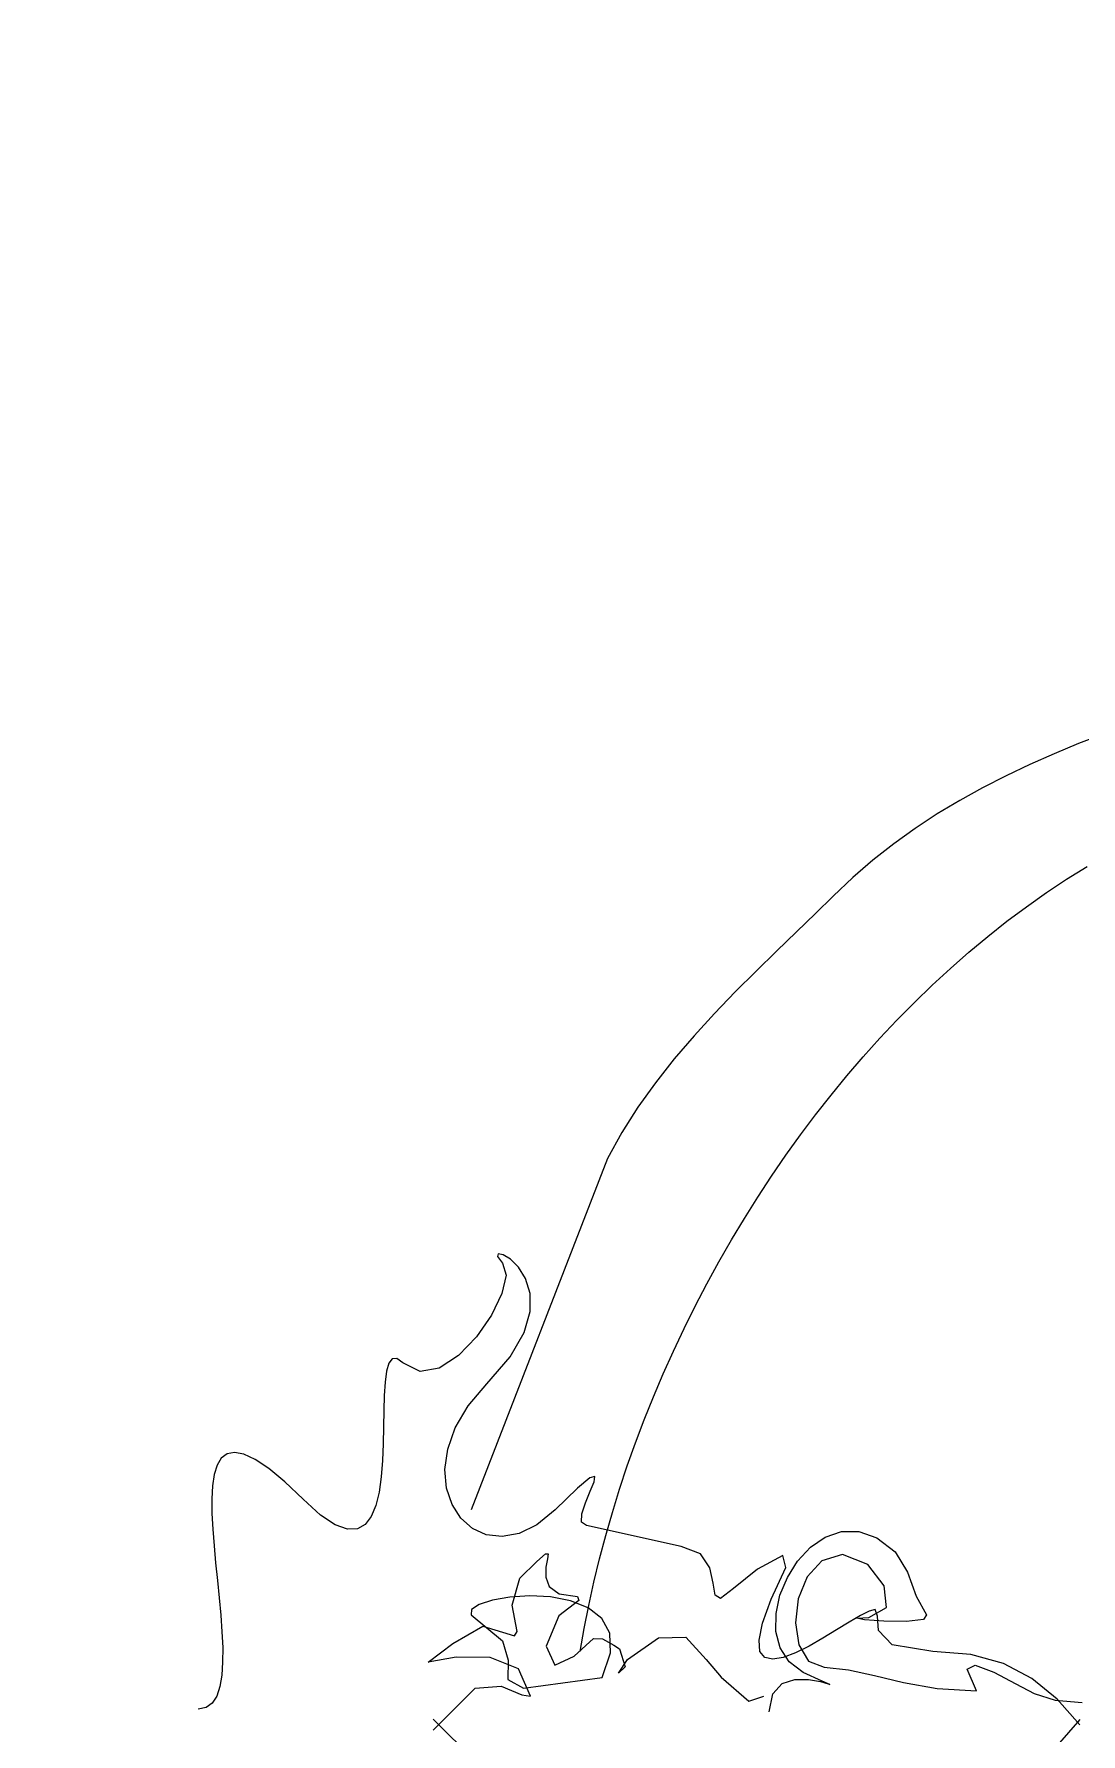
# Model space of a CAD drawing. Header units: centimetres. Extents: x -377343 to 693706, y 194584 to 813780.
# Drawn here: x 203699.6 to 203744.5, y 497862.1 to 497935.1 of the extents above; entities that cross this region are included whole.
import ezdxf

# ---------------------------------------------------------------- set-up
doc = ezdxf.new("R2010")
doc.units = ezdxf.units.CM
doc.layers.add('PIPA', color=11, linetype='Continuous')
doc.layers.add('TEXT', color=7, linetype='Continuous')

msp = doc.modelspace()

# ---------------------------------------------------------------- linework, layer by layer
at = {"layer": 'PIPA', "lineweight": 35, "extrusion": (0, 0.816497, 0.57735), "elevation": 193451.324}
msp.add_lwpolyline([(-421704.212, -325591.681), (-159560.265, -63447.734), (377343.333, -600351.331), (-158232.47, -1135927.133), (-693706.405, -600453.199), (-454216.825, -360963.619)], dxfattribs=at)
at = {"layer": 'TEXT', "color": 2, "linetype": 'Continuous', "lineweight": 13}
for p, q in [((203745.453, 497905.054), (203744.389, 497904.642)), ((203743.336, 497904.209), (203742.298, 497903.751)), ((203744.389, 497904.642), (203743.336, 497904.209)), ((203742.298, 497903.751), (203741.275, 497903.267)), ((203740.269, 497902.752), (203739.283, 497902.205)), ((203741.275, 497903.267), (203740.269, 497902.752)), ((203739.283, 497902.205), (203738.317, 497901.624)), ((203738.317, 497901.624), (203737.374, 497901.004)), ((203737.374, 497901.004), (203736.454, 497900.344)), ((203736.454, 497900.344), (203735.56, 497899.64)), ((203735.56, 497899.64), (203734.694, 497898.891)), ((203743.872, 497898.821), (203744.753, 497899.372)), ((203743.872, 497898.821), (203744.753, 497899.372)), ((203734.694, 497898.891), (203733.856, 497898.094)), ((203743.005, 497898.244), (203743.872, 497898.821)), ((203743.005, 497898.244), (203743.872, 497898.821)), ((203733.856, 497898.094), (203733.093, 497897.343)), ((203741.312, 497897.014), (203742.151, 497897.641)), ((203741.312, 497897.014), (203742.151, 497897.641)), ((203742.151, 497897.641), (203743.005, 497898.244)), ((203742.151, 497897.641), (203743.005, 497898.244)), ((203733.093, 497897.343), (203732.278, 497896.556)), ((203740.487, 497896.362), (203741.312, 497897.014)), ((203740.487, 497896.362), (203741.312, 497897.014)), ((203732.278, 497896.556), (203731.424, 497895.733)), ((203739.678, 497895.688), (203740.487, 497896.362)), ((203739.678, 497895.688), (203740.487, 497896.362)), ((203731.424, 497895.733), (203730.545, 497894.874)), ((203738.883, 497894.991), (203739.678, 497895.688)), ((203738.883, 497894.991), (203739.678, 497895.688)), ((203730.545, 497894.874), (203729.652, 497893.981)), ((203738.103, 497894.272), (203738.883, 497894.991)), ((203738.103, 497894.272), (203738.883, 497894.991)), ((203729.652, 497893.981), (203728.761, 497893.055)), ((203737.339, 497893.533), (203738.103, 497894.272)), ((203737.339, 497893.533), (203738.103, 497894.272)), ((203736.591, 497892.773), (203737.339, 497893.533)), ((203736.591, 497892.773), (203737.339, 497893.533)), ((203728.761, 497893.055), (203727.883, 497892.096)), ((203735.859, 497891.995), (203736.591, 497892.773)), ((203735.859, 497891.995), (203736.591, 497892.773)), ((203727.883, 497892.096), (203727.033, 497891.104)), ((203735.144, 497891.198), (203735.859, 497891.995)), ((203735.144, 497891.198), (203735.859, 497891.995)), ((203727.033, 497891.104), (203726.223, 497890.081)), ((203734.445, 497890.383), (203735.144, 497891.198)), ((203734.445, 497890.383), (203735.144, 497891.198)), ((203733.763, 497889.552), (203734.445, 497890.383)), ((203733.763, 497889.552), (203734.445, 497890.383)), ((203726.223, 497890.081), (203725.468, 497889.028)), ((203733.098, 497888.705), (203733.763, 497889.552)), ((203733.098, 497888.705), (203733.763, 497889.552)), ((203725.468, 497889.028), (203724.78, 497887.945)), ((203732.451, 497887.842), (203733.098, 497888.705)), ((203732.451, 497887.842), (203733.098, 497888.705)), ((203724.78, 497887.945), (203724.172, 497886.833)), ((203731.821, 497886.966), (203732.451, 497887.842)), ((203731.821, 497886.966), (203732.451, 497887.842)), ((203724.172, 497886.833), (203718.316, 497871.744)), ((203731.21, 497886.075), (203731.821, 497886.966)), ((203731.21, 497886.075), (203731.821, 497886.966)), ((203730.616, 497885.172), (203731.21, 497886.075)), ((203730.616, 497885.172), (203731.21, 497886.075)), ((203730.042, 497884.257), (203730.616, 497885.172)), ((203730.042, 497884.257), (203730.616, 497885.172)), ((203729.486, 497883.33), (203730.042, 497884.257)), ((203729.486, 497883.33), (203730.042, 497884.257)), ((203728.949, 497882.394), (203729.486, 497883.33)), ((203728.949, 497882.394), (203729.486, 497883.33)), ((203719.481, 497882.737), (203719.449, 497882.615)), ((203719.449, 497882.615), (203719.668, 497882.329)), ((203719.69, 497882.699), (203719.481, 497882.737)), ((203719.668, 497882.329), (203719.816, 497881.813)), ((203720.005, 497882.506), (203719.69, 497882.699)), ((203720.35, 497882.163), (203720.005, 497882.506)), ((203728.431, 497881.447), (203728.949, 497882.394)), ((203728.431, 497881.447), (203728.949, 497882.394)), ((203719.816, 497881.813), (203719.632, 497881.027)), ((203720.654, 497881.671), (203720.35, 497882.163)), ((203720.844, 497881.037), (203720.654, 497881.671)), ((203719.632, 497881.027), (203719.185, 497880.104)), ((203720.845, 497880.263), (203720.844, 497881.037)), ((203727.933, 497880.492), (203728.431, 497881.447)), ((203727.933, 497880.492), (203728.431, 497881.447)), ((203719.185, 497880.104), (203718.542, 497879.176)), ((203720.586, 497879.355), (203720.845, 497880.263)), ((203727.455, 497879.529), (203727.933, 497880.492)), ((203727.455, 497879.529), (203727.933, 497880.492)), ((203719.992, 497878.316), (203720.586, 497879.355)), ((203726.997, 497878.559), (203727.455, 497879.529)), ((203726.997, 497878.559), (203727.455, 497879.529)), ((203718.542, 497879.176), (203717.772, 497878.375)), ((203714.78, 497878.043), (203714.684, 497877.701)), ((203714.922, 497878.233), (203714.78, 497878.043)), ((203715.122, 497878.244), (203714.922, 497878.233)), ((203715.389, 497878.05), (203715.122, 497878.244)), ((203716.127, 497877.68), (203715.389, 497878.05)), ((203717.772, 497878.375), (203716.944, 497877.832)), ((203718.992, 497877.149), (203719.992, 497878.316)), ((203726.56, 497877.583), (203726.997, 497878.559)), ((203726.56, 497877.583), (203726.997, 497878.559)), ((203714.625, 497877.23), (203714.592, 497876.658)), ((203714.684, 497877.701), (203714.625, 497877.23)), ((203716.944, 497877.832), (203716.127, 497877.68)), ((203718.189, 497876.206), (203718.992, 497877.149)), ((203726.143, 497876.6), (203726.56, 497877.583)), ((203726.143, 497876.6), (203726.56, 497877.583)), ((203714.592, 497876.658), (203714.575, 497876.008)), ((203725.747, 497875.613), (203726.143, 497876.6)), ((203725.747, 497875.613), (203726.143, 497876.6)), ((203714.575, 497876.008), (203714.563, 497875.308)), ((203717.636, 497875.262), (203718.189, 497876.206)), ((203714.563, 497875.308), (203714.547, 497874.582)), ((203717.312, 497874.343), (203717.636, 497875.262)), ((203725.373, 497874.622), (203725.747, 497875.613)), ((203725.373, 497874.622), (203725.747, 497875.613)), ((203714.547, 497874.582), (203714.516, 497873.855)), ((203717.195, 497873.471), (203717.312, 497874.343)), ((203725.02, 497873.628), (203725.373, 497874.622)), ((203725.02, 497873.628), (203725.373, 497874.622)), ((203707.413, 497873.661), (203707.289, 497873.262)), ((203707.595, 497873.96), (203707.413, 497873.661)), ((203707.842, 497874.146), (203707.595, 497873.96)), ((203708.162, 497874.207), (203707.842, 497874.146)), ((203708.562, 497874.13), (203708.162, 497874.207)), ((203709.05, 497873.902), (203708.562, 497874.13)), ((203709.632, 497873.512), (203709.05, 497873.902)), ((203710.316, 497872.947), (203709.632, 497873.512)), ((203714.516, 497873.855), (203714.459, 497873.155)), ((203724.688, 497872.632), (203725.02, 497873.628)), ((203724.688, 497872.632), (203725.02, 497873.628)), ((203707.216, 497872.776), (203707.186, 497872.214)), ((203707.289, 497873.262), (203707.216, 497872.776)), ((203711.11, 497872.195), (203710.316, 497872.947)), ((203714.459, 497873.155), (203714.367, 497872.504)), ((203717.264, 497872.672), (203717.195, 497873.471)), ((203723.414, 497873.112), (203722.878, 497872.67)), ((203723.621, 497873.171), (203723.414, 497873.112)), ((203723.43, 497872.537), (203723.595, 497872.945)), ((203723.595, 497872.945), (203723.621, 497873.171)), ((203707.186, 497872.214), (203707.192, 497871.589)), ((203711.858, 497871.52), (203711.11, 497872.195)), ((203714.367, 497872.504), (203714.229, 497871.931)), ((203717.497, 497871.968), (203717.264, 497872.672)), ((203722.878, 497872.67), (203721.92, 497871.744)), ((203723.062, 497871.569), (203723.221, 497872.044)), ((203723.221, 497872.044), (203723.43, 497872.537)), ((203724.379, 497871.634), (203724.688, 497872.632)), ((203724.379, 497871.634), (203724.688, 497872.632)), ((203707.192, 497871.589), (203707.227, 497870.914)), ((203712.488, 497871.1), (203711.858, 497871.52)), ((203714.034, 497871.459), (203713.773, 497871.114)), ((203714.229, 497871.931), (203714.034, 497871.459)), ((203717.873, 497871.384), (203717.497, 497871.968)), ((203718.37, 497870.945), (203717.873, 497871.384)), ((203721.92, 497871.744), (203721.14, 497871.105)), ((203723.047, 497871.21), (203723.062, 497871.569)), ((203724.092, 497870.635), (203724.379, 497871.634)), ((203724.092, 497870.635), (203724.379, 497871.634)), ((203707.227, 497870.914), (203707.283, 497870.201)), ((203713.011, 497870.909), (203712.488, 497871.1)), ((203713.436, 497870.923), (203713.011, 497870.909)), ((203713.773, 497871.114), (203713.436, 497870.923)), ((203718.967, 497870.673), (203718.37, 497870.945)), ((203719.642, 497870.593), (203718.967, 497870.673)), ((203720.373, 497870.729), (203719.642, 497870.593)), ((203721.14, 497871.105), (203720.373, 497870.729)), ((203723.271, 497871.069), (203723.047, 497871.21)), ((203727.325, 497870.168), (203723.271, 497871.069)), ((203723.827, 497869.636), (203724.092, 497870.635)), ((203723.827, 497869.636), (203724.092, 497870.635)), ((203732.875, 497870.133), (203733.508, 497870.571)), ((203732.875, 497870.133), (203733.508, 497870.571)), ((203733.508, 497870.571), (203734.209, 497870.813)), ((203733.508, 497870.571), (203734.209, 497870.813)), ((203734.209, 497870.813), (203734.956, 497870.817)), ((203734.209, 497870.813), (203734.956, 497870.817)), ((203734.956, 497870.817), (203735.731, 497870.539)), ((203734.956, 497870.817), (203735.731, 497870.539)), ((203707.283, 497870.201), (203707.353, 497869.464)), ((203721.136, 497869.524), (203721.508, 497869.846)), ((203721.136, 497869.524), (203721.508, 497869.846)), ((203721.508, 497869.846), (203721.628, 497869.857)), ((203721.508, 497869.846), (203721.628, 497869.857)), ((203721.628, 497869.857), (203721.601, 497869.64)), ((203721.628, 497869.857), (203721.601, 497869.64)), ((203728.164, 497869.847), (203727.325, 497870.168)), ((203728.559, 497869.25), (203728.164, 497869.847)), ((203732.328, 497869.543), (203732.875, 497870.133)), ((203732.328, 497869.543), (203732.875, 497870.133)), ((203735.731, 497870.539), (203736.513, 497869.936)), ((203735.731, 497870.539), (203736.513, 497869.936)), ((203736.513, 497869.936), (203737.038, 497869.06)), ((203736.513, 497869.936), (203737.038, 497869.06)), ((203707.353, 497869.464), (203707.429, 497868.713)), ((203720.41, 497868.81), (203721.136, 497869.524)), ((203720.41, 497868.81), (203721.136, 497869.524)), ((203721.53, 497869.277), (203721.52, 497868.852)), ((203721.53, 497869.277), (203721.52, 497868.852)), ((203721.601, 497869.64), (203721.53, 497869.277)), ((203721.601, 497869.64), (203721.53, 497869.277)), ((203723.586, 497868.638), (203723.827, 497869.636)), ((203723.586, 497868.638), (203723.827, 497869.636)), ((203728.704, 497868.591), (203728.559, 497869.25)), ((203730.611, 497869.2), (203729.577, 497868.366)), ((203731.696, 497869.784), (203730.611, 497869.2)), ((203731.2, 497867.91), (203731.829, 497869.267)), ((203731.829, 497869.267), (203731.696, 497869.784)), ((203731.887, 497868.843), (203732.328, 497869.543)), ((203731.887, 497868.843), (203732.328, 497869.543)), ((203733.372, 497869.555), (203732.735, 497868.863)), ((203733.372, 497869.555), (203732.735, 497868.863)), ((203734.261, 497869.823), (203733.372, 497869.555)), ((203734.261, 497869.823), (203733.372, 497869.555)), ((203735.339, 497869.401), (203734.261, 497869.823)), ((203735.339, 497869.401), (203734.261, 497869.823)), ((203736.048, 497868.472), (203735.339, 497869.401)), ((203736.048, 497868.472), (203735.339, 497869.401)), ((203707.429, 497868.713), (203707.505, 497867.962)), ((203720.076, 497867.642), (203720.41, 497868.81)), ((203720.076, 497867.642), (203720.41, 497868.81)), ((203721.52, 497868.852), (203721.673, 497868.445)), ((203721.52, 497868.852), (203721.673, 497868.445)), ((203721.673, 497868.445), (203722.094, 497868.141)), ((203721.673, 497868.445), (203722.094, 497868.141)), ((203723.367, 497867.641), (203723.586, 497868.638)), ((203723.367, 497867.641), (203723.586, 497868.638)), ((203728.793, 497868.082), (203728.704, 497868.591)), ((203731.572, 497868.077), (203731.887, 497868.843)), ((203731.572, 497868.077), (203731.887, 497868.843)), ((203732.735, 497868.863), (203732.355, 497867.917)), ((203732.735, 497868.863), (203732.355, 497867.917)), ((203736.145, 497867.543), (203736.048, 497868.472)), ((203736.145, 497867.543), (203736.048, 497868.472)), ((203737.038, 497869.06), (203737.414, 497868.034)), ((203737.038, 497869.06), (203737.414, 497868.034)), ((203707.505, 497867.962), (203707.573, 497867.223)), ((203718.655, 497867.681), (203718.328, 497867.466)), ((203719.228, 497867.863), (203718.655, 497867.681)), ((203719.976, 497867.991), (203719.228, 497867.863)), ((203720.831, 497868.043), (203719.976, 497867.991)), ((203721.723, 497868), (203720.831, 497868.043)), ((203722.581, 497867.839), (203721.723, 497868)), ((203722.938, 497867.842), (203722.087, 497867.187)), ((203722.938, 497867.842), (203722.087, 497867.187)), ((203722.094, 497868.141), (203722.887, 497868.022)), ((203722.094, 497868.141), (203722.887, 497868.022)), ((203723.338, 497867.54), (203722.581, 497867.839)), ((203722.887, 497868.022), (203722.938, 497867.842)), ((203722.887, 497868.022), (203722.938, 497867.842)), ((203729.019, 497867.936), (203728.793, 497868.082)), ((203729.577, 497868.366), (203729.019, 497867.936)), ((203730.823, 497866.879), (203731.2, 497867.91)), ((203731.402, 497867.287), (203731.572, 497868.077)), ((203731.402, 497867.287), (203731.572, 497868.077)), ((203732.355, 497867.917), (203732.234, 497866.887)), ((203732.355, 497867.917), (203732.234, 497866.887)), ((203737.414, 497868.034), (203737.864, 497867.233)), ((203737.414, 497868.034), (203737.864, 497867.233)), ((203707.573, 497867.223), (203707.625, 497866.509)), ((203718.328, 497867.466), (203718.316, 497867.24)), ((203718.316, 497867.24), (203719.668, 497866.114)), ((203720.293, 497866.524), (203720.076, 497867.642)), ((203720.293, 497866.524), (203720.076, 497867.642)), ((203722.087, 497867.187), (203721.536, 497865.882)), ((203722.087, 497867.187), (203721.536, 497865.882)), ((203723.172, 497866.647), (203723.367, 497867.641)), ((203723.172, 497866.647), (203723.367, 497867.641)), ((203723.922, 497867.082), (203723.338, 497867.54)), ((203724.265, 497866.442), (203723.922, 497867.082)), ((203731.398, 497866.517), (203731.402, 497867.287)), ((203731.398, 497866.517), (203731.402, 497867.287)), ((203735.024, 497867.199), (203734.546, 497866.917)), ((203734.867, 497867.09), (203735.387, 497867.121)), ((203734.867, 497867.09), (203735.387, 497867.121)), ((203735.203, 497867.025), (203734.867, 497867.09)), ((203735.203, 497867.025), (203734.867, 497867.09)), ((203735.404, 497867.393), (203735.024, 497867.199)), ((203736.034, 497866.966), (203735.203, 497867.025)), ((203736.034, 497866.966), (203735.203, 497867.025)), ((203735.387, 497867.121), (203736.145, 497867.543)), ((203735.387, 497867.121), (203736.145, 497867.543)), ((203735.658, 497867.465), (203735.404, 497867.393)), ((203735.76, 497867.183), (203735.658, 497867.465)), ((203735.798, 497866.564), (203735.76, 497867.183)), ((203736.997, 497866.954), (203736.034, 497866.966)), ((203736.997, 497866.954), (203736.034, 497866.966)), ((203737.727, 497867.029), (203736.997, 497866.954)), ((203737.727, 497867.029), (203736.997, 497866.954)), ((203737.864, 497867.233), (203737.727, 497867.029)), ((203737.864, 497867.233), (203737.727, 497867.029)), ((203707.625, 497866.509), (203707.655, 497865.832)), ((203717.532, 497865.999), (203718.821, 497866.741)), ((203717.532, 497865.999), (203718.821, 497866.741)), ((203718.821, 497866.741), (203720.185, 497866.332)), ((203718.821, 497866.741), (203720.185, 497866.332)), ((203720.185, 497866.332), (203720.293, 497866.524)), ((203720.185, 497866.332), (203720.293, 497866.524)), ((203722.737, 497865.457), (203723.563, 497866.22)), ((203722.737, 497865.457), (203723.563, 497866.22)), ((203723, 497865.657), (203723.172, 497866.647)), ((203723, 497865.657), (203723.172, 497866.647)), ((203723.563, 497866.22), (203723.955, 497866.203)), ((203723.563, 497866.22), (203723.955, 497866.203)), ((203723.955, 497866.203), (203724.447, 497865.936)), ((203723.955, 497866.203), (203724.447, 497865.936)), ((203724.296, 497865.601), (203724.265, 497866.442)), ((203725.027, 497865.319), (203726.353, 497866.245)), ((203725.027, 497865.319), (203726.353, 497866.245)), ((203726.353, 497866.245), (203727.529, 497866.27)), ((203726.353, 497866.245), (203727.529, 497866.27)), ((203727.529, 497866.27), (203728.405, 497865.319)), ((203727.529, 497866.27), (203728.405, 497865.319)), ((203730.671, 497866.139), (203730.823, 497866.879)), ((203731.578, 497865.81), (203731.398, 497866.517)), ((203731.578, 497865.81), (203731.398, 497866.517)), ((203732.234, 497866.887), (203732.378, 497865.941)), ((203732.234, 497866.887), (203732.378, 497865.941)), ((203733.414, 497866.231), (203732.818, 497865.894)), ((203734, 497866.583), (203733.414, 497866.231)), ((203734.546, 497866.917), (203734, 497866.583)), ((203736.386, 497865.945), (203735.798, 497866.564)), ((203707.655, 497865.832), (203707.654, 497865.205)), ((203716.469, 497865.206), (203717.532, 497865.999)), ((203716.469, 497865.206), (203717.532, 497865.999)), ((203719.668, 497866.114), (203719.901, 497865.288)), ((203721.536, 497865.882), (203721.912, 497865.069)), ((203721.536, 497865.882), (203721.912, 497865.069)), ((203723.947, 497864.537), (203724.296, 497865.601)), ((203724.447, 497865.936), (203724.689, 497865.769)), ((203724.447, 497865.936), (203724.689, 497865.769)), ((203724.689, 497865.769), (203724.927, 497865.002)), ((203724.689, 497865.769), (203724.927, 497865.002)), ((203730.713, 497865.656), (203730.671, 497866.139)), ((203730.92, 497865.396), (203730.713, 497865.656)), ((203731.963, 497865.208), (203731.578, 497865.81)), ((203731.963, 497865.208), (203731.578, 497865.81)), ((203732.242, 497865.608), (203731.714, 497865.407)), ((203732.818, 497865.894), (203732.242, 497865.608)), ((203732.378, 497865.941), (203732.789, 497865.249)), ((203732.378, 497865.941), (203732.789, 497865.249)), ((203738.135, 497865.663), (203736.386, 497865.945)), ((203739.764, 497865.53), (203738.135, 497865.663)), ((203741.166, 497865.137), (203739.764, 497865.53)), ((203707.654, 497865.205), (203707.616, 497864.64)), ((203717.678, 497865.421), (203716.469, 497865.206)), ((203717.678, 497865.421), (203716.469, 497865.206)), ((203719.129, 497865.403), (203717.678, 497865.421)), ((203719.129, 497865.403), (203717.678, 497865.421)), ((203720.349, 497864.921), (203719.129, 497865.403)), ((203720.349, 497864.921), (203719.129, 497865.403)), ((203719.901, 497865.288), (203719.885, 497864.462)), ((203720.861, 497863.742), (203720.349, 497864.921)), ((203720.861, 497863.742), (203720.349, 497864.921)), ((203721.912, 497865.069), (203722.737, 497865.457)), ((203721.912, 497865.069), (203722.737, 497865.457)), ((203724.639, 497864.735), (203725.027, 497865.319)), ((203724.639, 497864.735), (203725.027, 497865.319)), ((203724.927, 497865.002), (203724.639, 497864.735)), ((203724.927, 497865.002), (203724.639, 497864.735)), ((203728.405, 497865.319), (203729.047, 497864.56)), ((203728.405, 497865.319), (203729.047, 497864.56)), ((203731.263, 497865.325), (203730.92, 497865.396)), ((203731.714, 497865.407), (203731.263, 497865.325)), ((203732.572, 497864.756), (203731.963, 497865.208)), ((203732.572, 497864.756), (203731.963, 497865.208)), ((203733.381, 497864.379), (203732.572, 497864.756)), ((203733.381, 497864.379), (203732.572, 497864.756)), ((203732.789, 497865.249), (203733.472, 497864.981)), ((203732.789, 497865.249), (203733.472, 497864.981)), ((203733.472, 497864.981), (203734.508, 497864.876)), ((203733.472, 497864.981), (203734.508, 497864.876)), ((203734.508, 497864.876), (203735.626, 497864.624)), ((203734.508, 497864.876), (203735.626, 497864.624)), ((203739.602, 497864.907), (203739.951, 497865.079)), ((203739.602, 497864.907), (203739.951, 497865.079)), ((203740.004, 497863.968), (203739.602, 497864.907)), ((203740.004, 497863.968), (203739.602, 497864.907)), ((203739.951, 497865.079), (203740.75, 497864.77)), ((203739.951, 497865.079), (203740.75, 497864.77)), ((203740.75, 497864.77), (203741.694, 497864.267)), ((203740.75, 497864.77), (203741.694, 497864.267)), ((203742.383, 497864.496), (203741.166, 497865.137)), ((203707.533, 497864.15), (203707.397, 497863.747)), ((203707.616, 497864.64), (203707.533, 497864.15)), ((203716.694, 497862.279), (203718.496, 497864.08)), ((203716.694, 497862.279), (203718.496, 497864.08)), ((203718.496, 497864.08), (203719.609, 497864.168)), ((203718.496, 497864.08), (203719.609, 497864.168)), ((203719.609, 497864.168), (203720.498, 497863.805)), ((203719.609, 497864.168), (203720.498, 497863.805)), ((203719.885, 497864.462), (203720.568, 497864.087)), ((203720.568, 497864.087), (203723.947, 497864.537)), ((203729.047, 497864.56), (203730.24, 497863.526)), ((203729.047, 497864.56), (203730.24, 497863.526)), ((203731.265, 497863.844), (203731.669, 497864.279)), ((203731.265, 497863.844), (203731.669, 497864.279)), ((203731.669, 497864.279), (203732.213, 497864.456)), ((203731.669, 497864.279), (203732.213, 497864.456)), ((203732.213, 497864.456), (203732.793, 497864.457)), ((203732.213, 497864.456), (203732.793, 497864.457)), ((203732.793, 497864.457), (203733.305, 497864.367)), ((203732.793, 497864.457), (203733.305, 497864.367)), ((203733.305, 497864.367), (203733.643, 497864.268)), ((203733.305, 497864.367), (203733.643, 497864.268)), ((203733.704, 497864.244), (203733.381, 497864.379)), ((203733.704, 497864.244), (203733.381, 497864.379)), ((203733.643, 497864.268), (203733.704, 497864.244)), ((203733.643, 497864.268), (203733.704, 497864.244)), ((203735.626, 497864.624), (203736.878, 497864.324)), ((203735.626, 497864.624), (203736.878, 497864.324)), ((203736.878, 497864.324), (203738.319, 497864.073)), ((203736.878, 497864.324), (203738.319, 497864.073)), ((203738.319, 497864.073), (203740.004, 497863.968)), ((203738.319, 497864.073), (203740.004, 497863.968)), ((203741.694, 497864.267), (203742.481, 497863.855)), ((203741.694, 497864.267), (203742.481, 497863.855)), ((203743.461, 497863.617), (203742.383, 497864.496)), ((203707.203, 497863.444), (203706.941, 497863.252)), ((203707.397, 497863.747), (203707.203, 497863.444)), ((203720.498, 497863.805), (203720.861, 497863.742)), ((203720.498, 497863.805), (203720.861, 497863.742)), ((203730.24, 497863.526), (203730.883, 497863.742)), ((203730.24, 497863.526), (203730.883, 497863.742)), ((203731.108, 497863.067), (203731.265, 497863.844)), ((203731.108, 497863.067), (203731.265, 497863.844)), ((203742.481, 497863.855), (203743.387, 497863.574)), ((203742.481, 497863.855), (203743.387, 497863.574)), ((203743.387, 497863.574), (203744.536, 497863.463)), ((203743.387, 497863.574), (203744.536, 497863.463)), ((203744.441, 497862.51), (203743.461, 497863.617)), ((203706.941, 497863.252), (203706.605, 497863.186)), ((203716.694, 497862.759), (203718.496, 497860.957)), ((203716.694, 497862.759), (203718.496, 497860.957)), ((203744.441, 497862.736), (203743.461, 497861.629))]:
    msp.add_line(p, q, dxfattribs=at)

doc.saveas('drawing.dxf')
